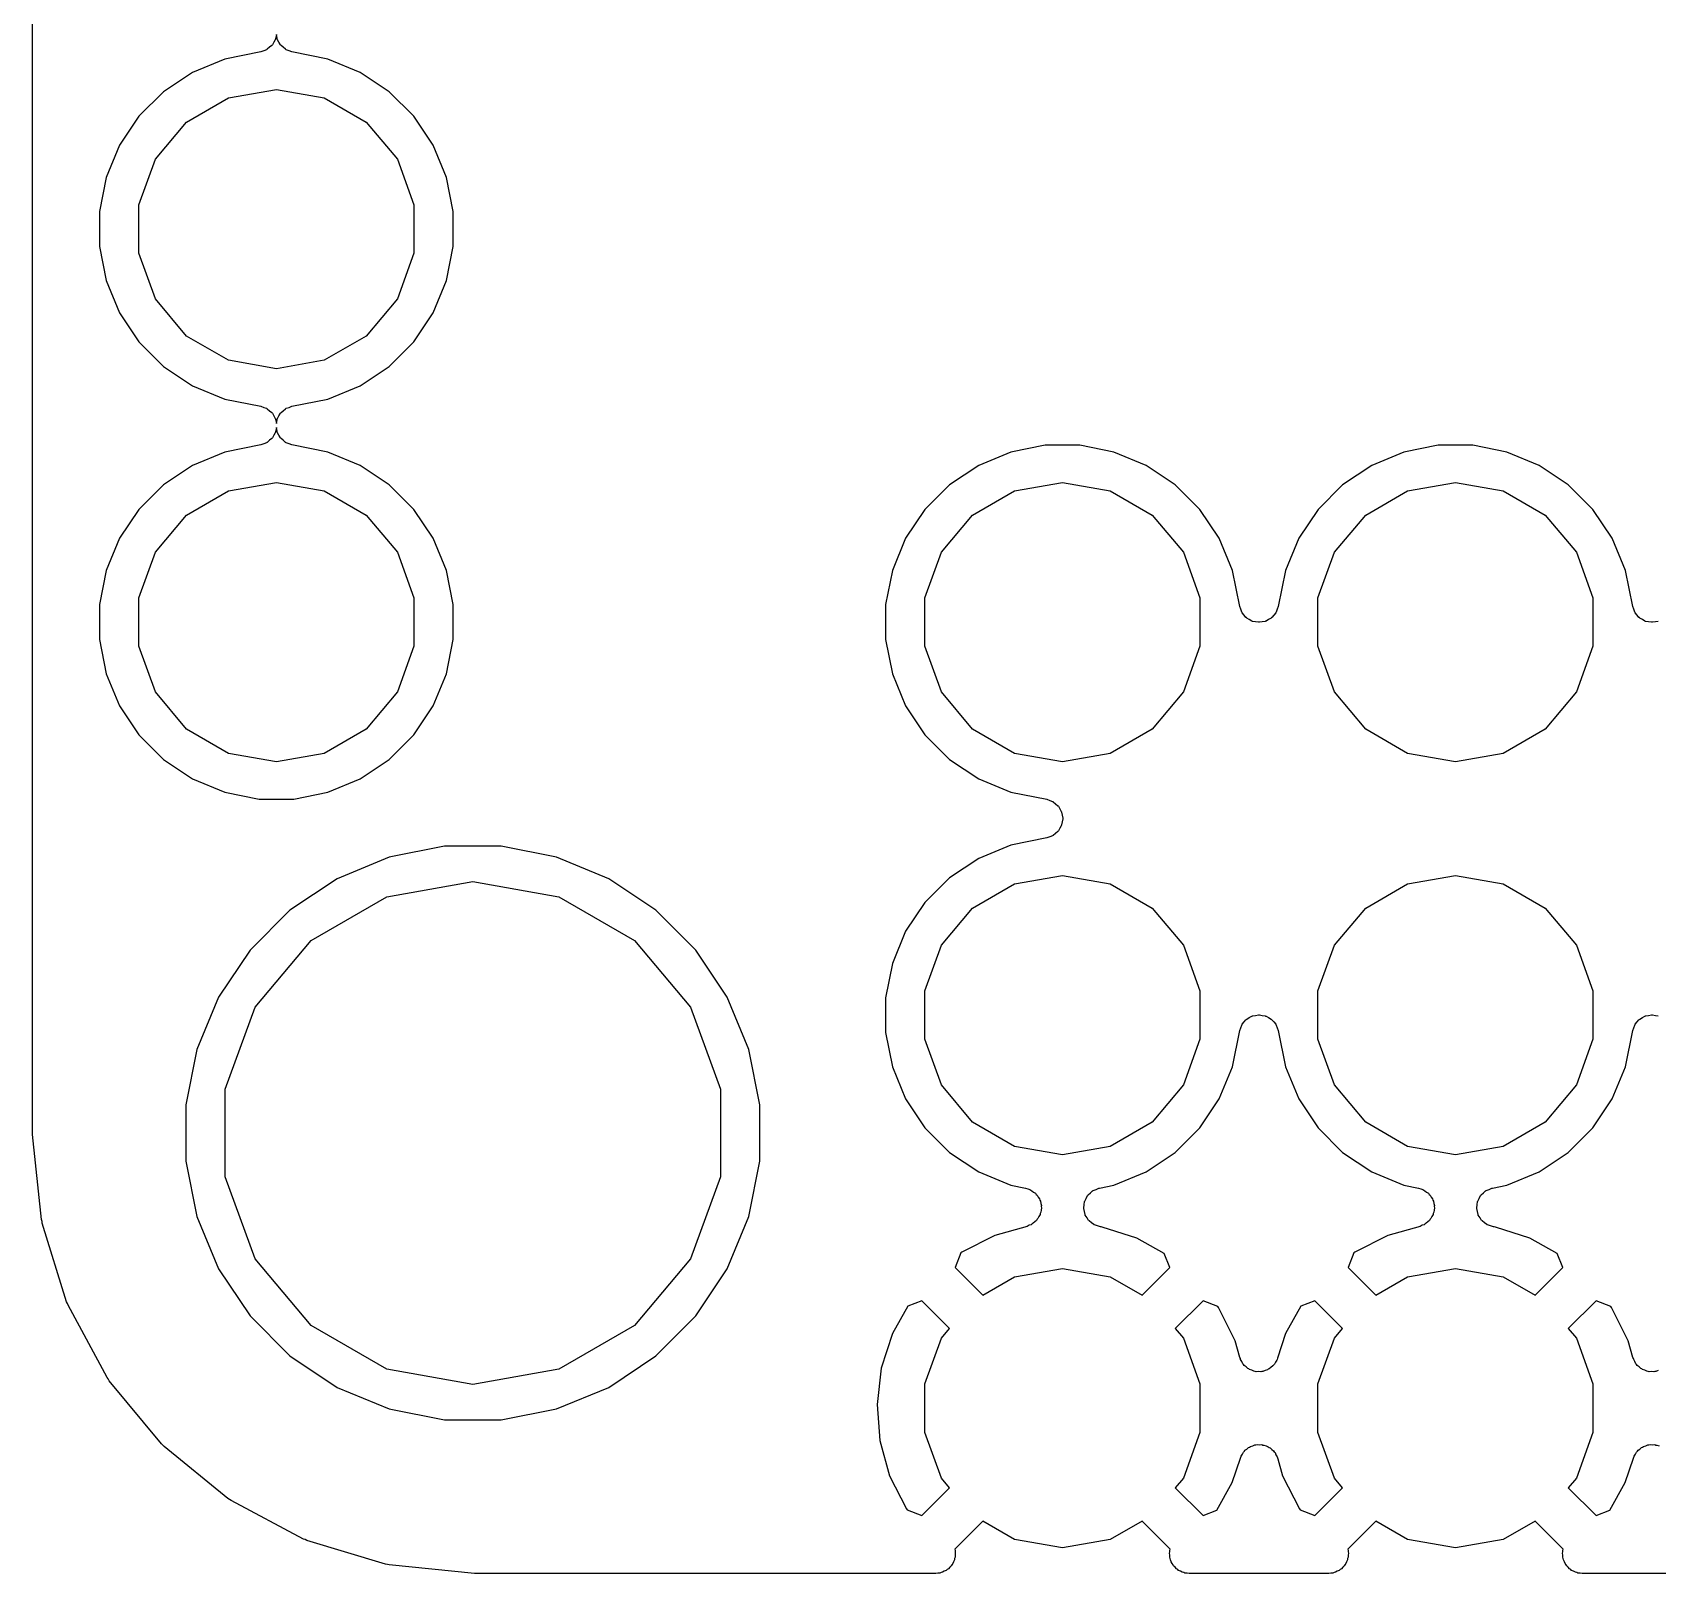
# Model space of a CAD drawing. Extents: x 117.7 to 179.3, y -117.4 to -92.6.
# Drawn here: x 117.72 to 128.22, y -117.38 to -107.42 of the extents above; entities that cross this region are included whole.
import ezdxf

# ---------------------------------------------------------------- set-up
doc = ezdxf.new("R2010")
doc.units = 0
doc.header["$MEASUREMENT"] = 0
doc.layers.add('BLACK', color=7, linetype='CONTINUOUS')

msp = doc.modelspace()

# ---------------------------------------------------------------- linework, layer by layer
at = {"layer": 'BLACK', "linetype": 'CONTINUOUS'}
for p, q in [((117.715, -114.526), (117.715, -95.5009)), ((119.291, -107.429), (119.289, -107.438)), ((119.293, -107.438), (119.291, -107.429)), ((119.209, -107.534), (119.191, -107.541)), ((119.227, -107.528), (119.209, -107.534)), ((119.229, -107.526), (119.227, -107.528)), ((119.232, -107.525), (119.229, -107.526)), ((119.246, -107.512), (119.232, -107.525)), ((119.261, -107.5), (119.246, -107.512)), ((119.263, -107.498), (119.261, -107.5)), ((119.265, -107.496), (119.263, -107.498)), ((119.274, -107.479), (119.265, -107.496)), ((119.284, -107.463), (119.274, -107.479)), ((119.285, -107.46), (119.284, -107.463)), ((119.286, -107.457), (119.285, -107.46)), ((119.289, -107.438), (119.286, -107.457)), ((119.296, -107.457), (119.293, -107.438)), ((119.297, -107.46), (119.296, -107.457)), ((119.298, -107.463), (119.297, -107.46)), ((119.308, -107.479), (119.298, -107.463)), ((119.317, -107.496), (119.308, -107.479)), ((119.319, -107.498), (119.317, -107.496)), ((119.321, -107.5), (119.319, -107.498)), ((119.336, -107.512), (119.321, -107.5)), ((119.35, -107.525), (119.336, -107.512)), ((119.353, -107.526), (119.35, -107.525)), ((119.355, -107.528), (119.353, -107.526)), ((119.373, -107.534), (119.355, -107.528)), ((119.391, -107.541), (119.373, -107.534)), ((118.958, -107.588), (118.75, -107.674)), ((119.191, -107.541), (118.958, -107.588)), ((119.624, -107.588), (119.391, -107.541)), ((119.833, -107.674), (119.624, -107.588)), ((118.75, -107.674), (118.562, -107.799)), ((120.02, -107.799), (119.833, -107.674)), ((118.562, -107.799), (118.403, -107.958)), ((118.711, -107.995), (118.982, -107.838)), ((118.982, -107.838), (119.291, -107.784)), ((119.291, -107.784), (119.6, -107.838)), ((119.6, -107.838), (119.871, -107.995)), ((120.179, -107.958), (120.02, -107.799)), ((118.403, -107.958), (118.278, -108.145)), ((120.304, -108.145), (120.179, -107.958)), ((118.509, -108.235), (118.711, -107.995)), ((119.871, -107.995), (120.073, -108.235)), ((118.278, -108.145), (118.192, -108.353)), ((120.39, -108.353), (120.304, -108.145)), ((118.402, -108.53), (118.509, -108.235)), ((120.073, -108.235), (120.18, -108.53)), ((118.192, -108.353), (118.148, -108.574)), ((120.434, -108.574), (120.39, -108.353)), ((118.148, -108.574), (118.148, -108.799)), ((118.402, -108.843), (118.402, -108.53)), ((120.18, -108.53), (120.18, -108.843)), ((120.434, -108.799), (120.434, -108.574)), ((118.148, -108.799), (118.192, -109.02)), ((120.39, -109.02), (120.434, -108.799)), ((118.509, -109.138), (118.402, -108.843)), ((120.18, -108.843), (120.073, -109.138)), ((118.192, -109.02), (118.278, -109.228)), ((120.304, -109.228), (120.39, -109.02)), ((118.711, -109.378), (118.509, -109.138)), ((120.073, -109.138), (119.871, -109.378)), ((118.278, -109.228), (118.403, -109.415)), ((120.179, -109.415), (120.304, -109.228)), ((118.403, -109.415), (118.562, -109.574)), ((118.982, -109.535), (118.711, -109.378)), ((119.871, -109.378), (119.6, -109.535)), ((120.02, -109.574), (120.179, -109.415)), ((119.291, -109.589), (118.982, -109.535)), ((119.6, -109.535), (119.291, -109.589)), ((118.562, -109.574), (118.75, -109.7)), ((119.833, -109.7), (120.02, -109.574)), ((118.75, -109.7), (118.958, -109.786)), ((119.624, -109.786), (119.833, -109.7)), ((118.958, -109.786), (119.191, -109.832)), ((119.191, -109.832), (119.209, -109.839)), ((119.209, -109.839), (119.227, -109.845)), ((119.227, -109.845), (119.229, -109.847)), ((119.229, -109.847), (119.232, -109.848)), ((119.232, -109.848), (119.246, -109.861)), ((119.336, -109.861), (119.35, -109.848)), ((119.35, -109.848), (119.353, -109.847)), ((119.353, -109.847), (119.355, -109.845)), ((119.355, -109.845), (119.373, -109.839)), ((119.373, -109.839), (119.391, -109.832)), ((119.391, -109.832), (119.624, -109.786)), ((119.246, -109.861), (119.261, -109.873)), ((119.261, -109.873), (119.263, -109.875)), ((119.263, -109.875), (119.265, -109.877)), ((119.265, -109.877), (119.274, -109.894)), ((119.274, -109.894), (119.284, -109.911)), ((119.284, -109.911), (119.285, -109.913)), ((119.285, -109.913), (119.286, -109.916)), ((119.286, -109.916), (119.289, -109.935)), ((119.289, -109.935), (119.291, -109.944)), ((119.291, -109.944), (119.293, -109.935)), ((119.293, -109.935), (119.296, -109.916)), ((119.296, -109.916), (119.297, -109.913)), ((119.297, -109.913), (119.298, -109.911)), ((119.298, -109.911), (119.308, -109.894)), ((119.308, -109.894), (119.317, -109.877)), ((119.317, -109.877), (119.319, -109.875)), ((119.319, -109.875), (119.321, -109.873)), ((119.321, -109.873), (119.336, -109.861)), ((119.246, -110.052), (119.232, -110.065)), ((119.261, -110.04), (119.246, -110.052)), ((119.263, -110.038), (119.261, -110.04)), ((119.265, -110.036), (119.263, -110.038)), ((119.274, -110.019), (119.265, -110.036)), ((119.284, -110.003), (119.274, -110.019)), ((119.285, -110), (119.284, -110.003)), ((119.286, -109.997), (119.285, -110)), ((119.289, -109.978), (119.286, -109.997)), ((119.291, -109.969), (119.289, -109.978)), ((119.293, -109.978), (119.291, -109.969)), ((119.296, -109.997), (119.293, -109.978)), ((119.297, -110), (119.296, -109.997)), ((119.298, -110.003), (119.297, -110)), ((119.308, -110.019), (119.298, -110.003)), ((119.317, -110.036), (119.308, -110.019)), ((119.319, -110.038), (119.317, -110.036)), ((119.321, -110.04), (119.319, -110.038)), ((119.336, -110.052), (119.321, -110.04)), ((119.35, -110.065), (119.336, -110.052)), ((118.958, -110.128), (118.75, -110.214)), ((119.191, -110.081), (118.958, -110.128)), ((119.209, -110.074), (119.191, -110.081)), ((119.227, -110.068), (119.209, -110.074)), ((119.229, -110.066), (119.227, -110.068)), ((119.232, -110.065), (119.229, -110.066)), ((119.353, -110.066), (119.35, -110.065)), ((119.355, -110.068), (119.353, -110.066)), ((119.373, -110.074), (119.355, -110.068)), ((119.391, -110.081), (119.373, -110.074)), ((119.624, -110.128), (119.391, -110.081)), ((119.833, -110.214), (119.624, -110.128)), ((124.038, -110.128), (123.83, -110.214)), ((124.259, -110.084), (124.038, -110.128)), ((124.484, -110.084), (124.259, -110.084)), ((124.704, -110.128), (124.484, -110.084)), ((124.913, -110.214), (124.704, -110.128)), ((126.578, -110.128), (126.37, -110.214)), ((126.799, -110.084), (126.578, -110.128)), ((127.024, -110.084), (126.799, -110.084)), ((127.244, -110.128), (127.024, -110.084)), ((127.453, -110.214), (127.244, -110.128)), ((118.75, -110.214), (118.562, -110.339)), ((120.02, -110.339), (119.833, -110.214)), ((123.83, -110.214), (123.642, -110.339)), ((125.1, -110.339), (124.913, -110.214)), ((126.37, -110.214), (126.182, -110.339)), ((127.64, -110.339), (127.453, -110.214)), ((118.562, -110.339), (118.403, -110.498)), ((118.982, -110.378), (119.291, -110.324)), ((119.291, -110.324), (119.6, -110.378)), ((120.179, -110.498), (120.02, -110.339)), ((123.642, -110.339), (123.483, -110.498)), ((124.062, -110.378), (124.371, -110.324)), ((124.371, -110.324), (124.68, -110.378)), ((125.259, -110.498), (125.1, -110.339)), ((126.182, -110.339), (126.023, -110.498)), ((126.602, -110.378), (126.911, -110.324)), ((126.911, -110.324), (127.22, -110.378)), ((127.799, -110.498), (127.64, -110.339)), ((118.711, -110.535), (118.982, -110.378)), ((119.6, -110.378), (119.871, -110.535)), ((123.791, -110.535), (124.062, -110.378)), ((124.68, -110.378), (124.951, -110.535)), ((126.331, -110.535), (126.602, -110.378)), ((127.22, -110.378), (127.491, -110.535)), ((118.403, -110.498), (118.278, -110.685)), ((118.509, -110.775), (118.711, -110.535)), ((119.871, -110.535), (120.073, -110.775)), ((120.304, -110.685), (120.179, -110.498)), ((123.483, -110.498), (123.358, -110.685)), ((123.589, -110.775), (123.791, -110.535)), ((124.951, -110.535), (125.153, -110.775)), ((125.384, -110.685), (125.259, -110.498)), ((126.023, -110.498), (125.898, -110.685)), ((126.129, -110.775), (126.331, -110.535)), ((127.491, -110.535), (127.693, -110.775)), ((127.924, -110.685), (127.799, -110.498)), ((118.278, -110.685), (118.192, -110.893)), ((120.39, -110.893), (120.304, -110.685)), ((123.358, -110.685), (123.272, -110.893)), ((125.47, -110.893), (125.384, -110.685)), ((125.898, -110.685), (125.812, -110.893)), ((128.01, -110.893), (127.924, -110.685)), ((118.402, -111.07), (118.509, -110.775)), ((120.073, -110.775), (120.18, -111.07)), ((123.482, -111.07), (123.589, -110.775)), ((125.153, -110.775), (125.26, -111.07)), ((126.022, -111.07), (126.129, -110.775)), ((127.693, -110.775), (127.8, -111.07)), ((118.192, -110.893), (118.148, -111.114)), ((120.434, -111.114), (120.39, -110.893)), ((123.272, -110.893), (123.228, -111.114)), ((125.517, -111.126), (125.47, -110.893)), ((125.812, -110.893), (125.766, -111.126)), ((128.057, -111.126), (128.01, -110.893)), ((118.402, -111.383), (118.402, -111.07)), ((120.18, -111.07), (120.18, -111.383)), ((123.482, -111.383), (123.482, -111.07)), ((125.26, -111.07), (125.26, -111.383)), ((126.022, -111.383), (126.022, -111.07)), ((127.8, -111.07), (127.8, -111.383)), ((118.148, -111.114), (118.148, -111.339)), ((120.434, -111.339), (120.434, -111.114)), ((123.228, -111.114), (123.228, -111.339)), ((125.524, -111.144), (125.517, -111.126)), ((125.53, -111.163), (125.524, -111.144)), ((125.532, -111.165), (125.53, -111.163)), ((125.533, -111.167), (125.532, -111.165)), ((125.545, -111.182), (125.533, -111.167)), ((125.557, -111.197), (125.545, -111.182)), ((125.56, -111.198), (125.557, -111.197)), ((125.562, -111.201), (125.56, -111.198)), ((125.579, -111.21), (125.562, -111.201)), ((125.595, -111.22), (125.579, -111.21)), ((125.704, -111.21), (125.687, -111.22)), ((125.721, -111.201), (125.704, -111.21)), ((125.722, -111.198), (125.721, -111.201)), ((125.725, -111.197), (125.722, -111.198)), ((125.737, -111.182), (125.725, -111.197)), ((125.75, -111.167), (125.737, -111.182)), ((125.751, -111.165), (125.75, -111.167)), ((125.752, -111.163), (125.751, -111.165)), ((125.759, -111.144), (125.752, -111.163)), ((125.766, -111.126), (125.759, -111.144)), ((128.064, -111.144), (128.057, -111.126)), ((128.07, -111.163), (128.064, -111.144)), ((128.072, -111.165), (128.07, -111.163)), ((128.073, -111.167), (128.072, -111.165)), ((128.085, -111.182), (128.073, -111.167)), ((128.097, -111.197), (128.085, -111.182)), ((128.1, -111.198), (128.097, -111.197)), ((128.102, -111.201), (128.1, -111.198)), ((128.119, -111.21), (128.102, -111.201)), ((128.135, -111.22), (128.119, -111.21)), ((125.598, -111.22), (125.595, -111.22)), ((125.6, -111.222), (125.598, -111.22)), ((125.619, -111.225), (125.6, -111.222)), ((125.638, -111.228), (125.619, -111.225)), ((125.641, -111.228), (125.638, -111.228)), ((125.644, -111.228), (125.641, -111.228)), ((125.663, -111.225), (125.644, -111.228)), ((125.682, -111.222), (125.663, -111.225)), ((125.684, -111.22), (125.682, -111.222)), ((125.687, -111.22), (125.684, -111.22)), ((128.138, -111.22), (128.135, -111.22)), ((128.14, -111.222), (128.138, -111.22)), ((128.159, -111.225), (128.14, -111.222)), ((128.178, -111.228), (128.159, -111.225)), ((128.181, -111.228), (128.178, -111.228)), ((128.184, -111.228), (128.181, -111.228)), ((128.203, -111.225), (128.184, -111.228)), ((128.222, -111.222), (128.203, -111.225)), ((118.148, -111.339), (118.192, -111.56)), ((118.509, -111.678), (118.402, -111.383)), ((120.18, -111.383), (120.073, -111.678)), ((120.39, -111.56), (120.434, -111.339)), ((123.228, -111.339), (123.272, -111.56)), ((123.589, -111.678), (123.482, -111.383)), ((125.26, -111.383), (125.153, -111.678)), ((126.129, -111.678), (126.022, -111.383)), ((127.8, -111.383), (127.693, -111.678)), ((118.192, -111.56), (118.278, -111.768)), ((120.304, -111.768), (120.39, -111.56)), ((123.272, -111.56), (123.358, -111.768)), ((118.711, -111.918), (118.509, -111.678)), ((120.073, -111.678), (119.871, -111.918)), ((123.791, -111.918), (123.589, -111.678)), ((125.153, -111.678), (124.951, -111.918)), ((126.331, -111.918), (126.129, -111.678)), ((127.693, -111.678), (127.491, -111.918)), ((118.278, -111.768), (118.403, -111.955)), ((120.179, -111.955), (120.304, -111.768)), ((123.358, -111.768), (123.483, -111.955)), ((118.982, -112.075), (118.711, -111.918)), ((119.871, -111.918), (119.6, -112.075)), ((124.062, -112.075), (123.791, -111.918)), ((124.951, -111.918), (124.68, -112.075)), ((126.602, -112.075), (126.331, -111.918)), ((127.491, -111.918), (127.22, -112.075)), ((118.403, -111.955), (118.562, -112.114)), ((120.02, -112.114), (120.179, -111.955)), ((123.483, -111.955), (123.642, -112.114)), ((118.562, -112.114), (118.75, -112.24)), ((119.291, -112.129), (118.982, -112.075)), ((119.6, -112.075), (119.291, -112.129)), ((119.833, -112.24), (120.02, -112.114)), ((123.642, -112.114), (123.83, -112.24)), ((124.371, -112.129), (124.062, -112.075)), ((124.68, -112.075), (124.371, -112.129)), ((126.911, -112.129), (126.602, -112.075)), ((127.22, -112.075), (126.911, -112.129)), ((118.75, -112.24), (118.958, -112.326)), ((119.624, -112.326), (119.833, -112.24)), ((123.83, -112.24), (124.038, -112.326)), ((118.958, -112.326), (119.179, -112.37)), ((119.179, -112.37), (119.404, -112.37)), ((119.404, -112.37), (119.624, -112.326)), ((124.038, -112.326), (124.271, -112.372)), ((124.271, -112.372), (124.289, -112.379)), ((124.289, -112.379), (124.307, -112.385)), ((124.307, -112.385), (124.309, -112.387)), ((124.309, -112.387), (124.312, -112.388)), ((124.312, -112.388), (124.326, -112.401)), ((124.326, -112.401), (124.341, -112.413)), ((124.341, -112.413), (124.343, -112.415)), ((124.343, -112.415), (124.345, -112.417)), ((124.345, -112.417), (124.354, -112.434)), ((124.354, -112.434), (124.364, -112.451)), ((124.364, -112.451), (124.365, -112.453)), ((124.365, -112.453), (124.366, -112.456)), ((124.366, -112.456), (124.369, -112.475)), ((124.369, -112.475), (124.373, -112.494)), ((124.341, -112.58), (124.326, -112.592)), ((124.343, -112.578), (124.341, -112.58)), ((124.345, -112.576), (124.343, -112.578)), ((124.354, -112.559), (124.345, -112.576)), ((124.364, -112.543), (124.354, -112.559)), ((124.365, -112.54), (124.364, -112.543)), ((124.366, -112.537), (124.365, -112.54)), ((124.369, -112.518), (124.366, -112.537)), ((124.373, -112.499), (124.369, -112.518)), ((124.373, -112.494), (124.373, -112.497)), ((124.373, -112.497), (124.373, -112.499)), ((120.378, -112.675), (120.02, -112.746)), ((120.744, -112.675), (120.378, -112.675)), ((121.102, -112.746), (120.744, -112.675)), ((124.038, -112.668), (123.83, -112.754)), ((124.271, -112.621), (124.038, -112.668)), ((124.289, -112.614), (124.271, -112.621)), ((124.307, -112.608), (124.289, -112.614)), ((124.309, -112.606), (124.307, -112.608)), ((124.312, -112.605), (124.309, -112.606)), ((124.326, -112.592), (124.312, -112.605)), ((120.02, -112.746), (119.683, -112.886)), ((121.439, -112.886), (121.102, -112.746)), ((123.83, -112.754), (123.642, -112.879)), ((119.683, -112.886), (119.379, -113.089)), ((121.743, -113.089), (121.439, -112.886)), ((123.642, -112.879), (123.483, -113.038)), ((124.062, -112.918), (124.371, -112.864)), ((124.371, -112.864), (124.68, -112.918)), ((126.602, -112.918), (126.911, -112.864)), ((126.911, -112.864), (127.22, -112.918)), ((120.005, -113.002), (120.561, -112.904)), ((120.561, -112.904), (121.117, -113.002)), ((123.791, -113.075), (124.062, -112.918)), ((124.68, -112.918), (124.951, -113.075)), ((126.331, -113.075), (126.602, -112.918)), ((127.22, -112.918), (127.491, -113.075)), ((119.379, -113.089), (119.121, -113.347)), ((119.517, -113.284), (120.005, -113.002)), ((121.117, -113.002), (121.605, -113.284)), ((122.001, -113.347), (121.743, -113.089)), ((123.483, -113.038), (123.358, -113.225)), ((123.589, -113.315), (123.791, -113.075)), ((124.951, -113.075), (125.153, -113.315)), ((126.129, -113.315), (126.331, -113.075)), ((127.491, -113.075), (127.693, -113.315)), ((119.154, -113.716), (119.517, -113.284)), ((121.605, -113.284), (121.968, -113.716)), ((123.358, -113.225), (123.272, -113.433)), ((123.482, -113.61), (123.589, -113.315)), ((125.153, -113.315), (125.26, -113.61)), ((126.022, -113.61), (126.129, -113.315)), ((127.693, -113.315), (127.8, -113.61)), ((119.121, -113.347), (118.918, -113.65)), ((122.204, -113.65), (122.001, -113.347)), ((123.272, -113.433), (123.228, -113.654)), ((123.482, -113.923), (123.482, -113.61)), ((125.26, -113.61), (125.26, -113.923)), ((126.022, -113.923), (126.022, -113.61)), ((127.8, -113.61), (127.8, -113.923)), ((118.918, -113.65), (118.778, -113.988)), ((118.961, -114.246), (119.154, -113.716)), ((121.968, -113.716), (122.161, -114.246)), ((122.344, -113.988), (122.204, -113.65)), ((123.228, -113.654), (123.228, -113.879)), ((125.524, -113.849), (125.53, -113.831)), ((125.53, -113.831), (125.532, -113.828)), ((125.532, -113.828), (125.533, -113.826)), ((125.533, -113.826), (125.545, -113.811)), ((125.545, -113.811), (125.557, -113.796)), ((125.557, -113.796), (125.56, -113.795)), ((125.56, -113.795), (125.562, -113.793)), ((125.562, -113.793), (125.579, -113.783)), ((125.579, -113.783), (125.595, -113.773)), ((125.595, -113.773), (125.598, -113.773)), ((125.598, -113.773), (125.6, -113.771)), ((125.6, -113.771), (125.619, -113.768)), ((125.619, -113.768), (125.638, -113.765)), ((125.638, -113.765), (125.641, -113.765)), ((125.641, -113.765), (125.644, -113.765)), ((125.644, -113.765), (125.663, -113.768)), ((125.663, -113.768), (125.682, -113.771)), ((125.682, -113.771), (125.684, -113.773)), ((125.684, -113.773), (125.687, -113.773)), ((125.687, -113.773), (125.704, -113.783)), ((125.704, -113.783), (125.721, -113.793)), ((125.721, -113.793), (125.722, -113.795)), ((125.722, -113.795), (125.725, -113.796)), ((125.725, -113.796), (125.737, -113.811)), ((125.737, -113.811), (125.75, -113.826)), ((125.75, -113.826), (125.751, -113.828)), ((125.751, -113.828), (125.752, -113.831)), ((125.752, -113.831), (125.759, -113.849)), ((128.064, -113.849), (128.07, -113.831)), ((128.07, -113.831), (128.072, -113.828)), ((128.072, -113.828), (128.073, -113.826)), ((128.073, -113.826), (128.085, -113.811)), ((128.085, -113.811), (128.097, -113.796)), ((128.097, -113.796), (128.1, -113.795)), ((128.1, -113.795), (128.102, -113.793)), ((128.102, -113.793), (128.119, -113.783)), ((128.119, -113.783), (128.135, -113.773)), ((128.135, -113.773), (128.138, -113.773)), ((128.138, -113.773), (128.14, -113.771)), ((128.14, -113.771), (128.159, -113.768)), ((128.159, -113.768), (128.178, -113.765)), ((128.178, -113.765), (128.181, -113.765)), ((128.181, -113.765), (128.184, -113.765)), ((128.184, -113.765), (128.203, -113.768)), ((128.203, -113.768), (128.222, -113.771)), ((123.228, -113.879), (123.272, -114.1)), ((123.589, -114.218), (123.482, -113.923)), ((125.26, -113.923), (125.153, -114.218)), ((125.47, -114.1), (125.517, -113.867)), ((125.517, -113.867), (125.524, -113.849)), ((125.759, -113.849), (125.766, -113.867)), ((125.766, -113.867), (125.812, -114.1)), ((126.129, -114.218), (126.022, -113.923)), ((127.8, -113.923), (127.693, -114.218)), ((128.01, -114.1), (128.057, -113.867)), ((128.057, -113.867), (128.064, -113.849)), ((118.778, -113.988), (118.707, -114.346)), ((122.415, -114.346), (122.344, -113.988)), ((123.272, -114.1), (123.358, -114.308)), ((125.384, -114.308), (125.47, -114.1)), ((125.812, -114.1), (125.898, -114.308)), ((127.924, -114.308), (128.01, -114.1)), ((118.961, -114.811), (118.961, -114.246)), ((122.161, -114.246), (122.161, -114.811)), ((123.791, -114.458), (123.589, -114.218)), ((125.153, -114.218), (124.951, -114.458)), ((126.331, -114.458), (126.129, -114.218)), ((127.693, -114.218), (127.491, -114.458)), ((118.707, -114.346), (118.707, -114.711)), ((122.415, -114.711), (122.415, -114.346)), ((123.358, -114.308), (123.483, -114.495)), ((125.259, -114.495), (125.384, -114.308)), ((125.898, -114.308), (126.023, -114.495)), ((127.799, -114.495), (127.924, -114.308)), ((124.062, -114.615), (123.791, -114.458)), ((124.951, -114.458), (124.68, -114.615)), ((126.602, -114.615), (126.331, -114.458)), ((127.491, -114.458), (127.22, -114.615)), ((117.716, -114.533), (117.715, -114.526)), ((117.716, -114.539), (117.716, -114.533)), ((117.773, -115.088), (117.716, -114.539)), ((123.483, -114.495), (123.642, -114.654)), ((125.1, -114.654), (125.259, -114.495)), ((126.023, -114.495), (126.182, -114.654)), ((127.64, -114.654), (127.799, -114.495)), ((123.642, -114.654), (123.83, -114.78)), ((124.371, -114.669), (124.062, -114.615)), ((124.68, -114.615), (124.371, -114.669)), ((124.913, -114.78), (125.1, -114.654)), ((126.182, -114.654), (126.37, -114.78)), ((126.911, -114.669), (126.602, -114.615)), ((127.22, -114.615), (126.911, -114.669)), ((127.453, -114.78), (127.64, -114.654)), ((118.707, -114.711), (118.778, -115.069)), ((122.344, -115.069), (122.415, -114.711)), ((123.83, -114.78), (124.038, -114.866)), ((124.704, -114.866), (124.913, -114.78)), ((126.37, -114.78), (126.578, -114.866)), ((127.244, -114.866), (127.453, -114.78)), ((119.154, -115.341), (118.961, -114.811)), ((122.161, -114.811), (121.968, -115.341)), ((124.038, -114.866), (124.133, -114.885)), ((124.133, -114.885), (124.147, -114.89)), ((124.147, -114.89), (124.161, -114.893)), ((124.589, -114.893), (124.607, -114.885)), ((124.607, -114.885), (124.609, -114.885)), ((124.609, -114.885), (124.611, -114.884)), ((124.611, -114.884), (124.704, -114.866)), ((126.578, -114.866), (126.673, -114.885)), ((126.673, -114.885), (126.687, -114.89)), ((126.687, -114.89), (126.701, -114.893)), ((127.129, -114.893), (127.147, -114.885)), ((127.147, -114.885), (127.149, -114.885)), ((127.149, -114.885), (127.151, -114.884)), ((127.151, -114.884), (127.244, -114.866)), ((124.161, -114.893), (124.167, -114.898)), ((124.167, -114.898), (124.174, -114.901)), ((124.174, -114.901), (124.185, -114.91)), ((124.185, -114.91), (124.197, -114.918)), ((124.197, -114.918), (124.202, -114.925)), ((124.202, -114.925), (124.208, -114.93)), ((124.208, -114.93), (124.215, -114.942)), ((124.215, -114.942), (124.223, -114.954)), ((124.223, -114.954), (124.225, -114.962)), ((124.225, -114.962), (124.229, -114.968)), ((124.229, -114.968), (124.231, -114.983)), ((124.231, -114.983), (124.235, -114.997)), ((124.509, -115.012), (124.512, -114.992)), ((124.512, -114.992), (124.514, -114.972)), ((124.514, -114.972), (124.515, -114.97)), ((124.515, -114.97), (124.516, -114.968)), ((124.516, -114.968), (124.525, -114.951)), ((124.525, -114.951), (124.534, -114.933)), ((124.534, -114.933), (124.536, -114.931)), ((124.536, -114.931), (124.537, -114.929)), ((124.537, -114.929), (124.552, -114.916)), ((124.552, -114.916), (124.566, -114.903)), ((124.566, -114.903), (124.568, -114.902)), ((124.568, -114.902), (124.57, -114.9)), ((124.57, -114.9), (124.589, -114.893)), ((126.701, -114.893), (126.707, -114.898)), ((126.707, -114.898), (126.714, -114.901)), ((126.714, -114.901), (126.725, -114.91)), ((126.725, -114.91), (126.737, -114.918)), ((126.737, -114.918), (126.742, -114.925)), ((126.742, -114.925), (126.748, -114.93)), ((126.748, -114.93), (126.755, -114.942)), ((126.755, -114.942), (126.763, -114.954)), ((126.763, -114.954), (126.765, -114.962)), ((126.765, -114.962), (126.769, -114.968)), ((126.769, -114.968), (126.771, -114.983)), ((126.771, -114.983), (126.775, -114.997)), ((127.049, -115.012), (127.052, -114.992)), ((127.052, -114.992), (127.054, -114.972)), ((127.054, -114.972), (127.055, -114.97)), ((127.055, -114.97), (127.056, -114.968)), ((127.056, -114.968), (127.065, -114.951)), ((127.065, -114.951), (127.074, -114.933)), ((127.074, -114.933), (127.076, -114.931)), ((127.076, -114.931), (127.077, -114.929)), ((127.077, -114.929), (127.092, -114.916)), ((127.092, -114.916), (127.106, -114.903)), ((127.106, -114.903), (127.108, -114.902)), ((127.108, -114.902), (127.11, -114.9)), ((127.11, -114.9), (127.129, -114.893)), ((117.777, -115.1), (117.773, -115.088)), ((117.778, -115.112), (117.777, -115.1)), ((118.778, -115.069), (118.918, -115.407)), ((122.204, -115.407), (122.344, -115.069)), ((124.204, -115.093), (124.193, -115.102)), ((124.208, -115.086), (124.204, -115.093)), ((124.213, -115.081), (124.208, -115.086)), ((124.219, -115.068), (124.213, -115.081)), ((124.227, -115.055), (124.219, -115.068)), ((124.228, -115.048), (124.227, -115.055)), ((124.232, -115.041), (124.228, -115.048)), ((124.233, -115.026), (124.232, -115.041)), ((124.235, -115.012), (124.233, -115.026)), ((124.235, -114.997), (124.234, -115.004)), ((124.234, -115.004), (124.235, -115.012)), ((124.509, -115.014), (124.509, -115.012)), ((124.509, -115.016), (124.509, -115.014)), ((124.514, -115.035), (124.509, -115.016)), ((124.518, -115.055), (124.514, -115.035)), ((124.519, -115.057), (124.518, -115.055)), ((124.519, -115.059), (124.519, -115.057)), ((124.53, -115.076), (124.519, -115.059)), ((124.54, -115.093), (124.53, -115.076)), ((124.542, -115.094), (124.54, -115.093)), ((124.543, -115.096), (124.542, -115.094)), ((124.559, -115.108), (124.543, -115.096)), ((126.744, -115.093), (126.733, -115.102)), ((126.748, -115.086), (126.744, -115.093)), ((126.753, -115.081), (126.748, -115.086)), ((126.759, -115.068), (126.753, -115.081)), ((126.767, -115.055), (126.759, -115.068)), ((126.768, -115.048), (126.767, -115.055)), ((126.772, -115.041), (126.768, -115.048)), ((126.773, -115.026), (126.772, -115.041)), ((126.775, -115.012), (126.773, -115.026)), ((126.775, -114.997), (126.774, -115.004)), ((126.774, -115.004), (126.775, -115.012)), ((127.049, -115.014), (127.049, -115.012)), ((127.049, -115.016), (127.049, -115.014)), ((127.054, -115.035), (127.049, -115.016)), ((127.058, -115.055), (127.054, -115.035)), ((127.059, -115.057), (127.058, -115.055)), ((127.059, -115.059), (127.059, -115.057)), ((127.07, -115.076), (127.059, -115.059)), ((127.08, -115.093), (127.07, -115.076)), ((127.082, -115.094), (127.08, -115.093)), ((127.083, -115.096), (127.082, -115.094)), ((127.099, -115.108), (127.083, -115.096)), ((117.935, -115.619), (117.778, -115.112)), ((123.935, -115.19), (123.721, -115.299)), ((124.143, -115.132), (123.935, -115.19)), ((124.156, -115.125), (124.143, -115.132)), ((124.17, -115.121), (124.156, -115.125)), ((124.176, -115.116), (124.17, -115.121)), ((124.183, -115.112), (124.176, -115.116)), ((124.193, -115.102), (124.183, -115.112)), ((124.575, -115.12), (124.559, -115.108)), ((124.577, -115.121), (124.575, -115.12)), ((124.579, -115.122), (124.577, -115.121)), ((124.598, -115.128), (124.579, -115.122)), ((124.617, -115.134), (124.598, -115.128)), ((124.619, -115.134), (124.617, -115.134)), ((124.621, -115.135), (124.619, -115.134)), ((124.629, -115.136), (124.621, -115.135)), ((124.852, -115.209), (124.629, -115.136)), ((126.475, -115.19), (126.261, -115.299)), ((126.683, -115.132), (126.475, -115.19)), ((126.696, -115.125), (126.683, -115.132)), ((126.71, -115.121), (126.696, -115.125)), ((126.716, -115.116), (126.71, -115.121)), ((126.723, -115.112), (126.716, -115.116)), ((126.733, -115.102), (126.723, -115.112)), ((127.115, -115.12), (127.099, -115.108)), ((127.117, -115.121), (127.115, -115.12)), ((127.119, -115.122), (127.117, -115.121)), ((127.138, -115.128), (127.119, -115.122)), ((127.157, -115.134), (127.138, -115.128)), ((127.159, -115.134), (127.157, -115.134)), ((127.161, -115.135), (127.159, -115.134)), ((127.169, -115.136), (127.161, -115.135)), ((127.392, -115.209), (127.169, -115.136)), ((123.715, -115.303), (123.677, -115.397)), ((123.721, -115.299), (123.715, -115.303)), ((125.029, -115.308), (124.852, -115.209)), ((125.066, -115.397), (125.029, -115.308)), ((126.255, -115.303), (126.217, -115.397)), ((126.261, -115.299), (126.255, -115.303)), ((127.569, -115.308), (127.392, -115.209)), ((127.606, -115.397), (127.569, -115.308)), ((118.918, -115.407), (119.121, -115.71)), ((119.517, -115.773), (119.154, -115.341)), ((121.968, -115.341), (121.605, -115.773)), ((122.001, -115.71), (122.204, -115.407)), ((123.677, -115.397), (123.857, -115.577)), ((124.062, -115.458), (124.371, -115.404)), ((124.371, -115.404), (124.68, -115.458)), ((124.886, -115.577), (125.066, -115.397)), ((126.217, -115.397), (126.397, -115.577)), ((126.602, -115.458), (126.911, -115.404)), ((126.911, -115.404), (127.22, -115.458)), ((127.426, -115.577), (127.606, -115.397)), ((123.857, -115.577), (124.062, -115.458)), ((124.68, -115.458), (124.886, -115.577)), ((126.397, -115.577), (126.602, -115.458)), ((127.22, -115.458), (127.426, -115.577)), ((117.941, -115.63), (117.935, -115.619)), ((123.462, -115.612), (123.373, -115.648)), ((123.642, -115.792), (123.462, -115.612)), ((125.281, -115.612), (125.1, -115.792)), ((125.375, -115.65), (125.281, -115.612)), ((126.002, -115.612), (125.913, -115.648)), ((126.182, -115.792), (126.002, -115.612)), ((127.821, -115.612), (127.64, -115.792)), ((127.915, -115.65), (127.821, -115.612)), ((117.945, -115.642), (117.941, -115.63)), ((118.197, -116.108), (117.945, -115.642)), ((119.121, -115.71), (119.379, -115.969)), ((121.743, -115.969), (122.001, -115.71)), ((123.373, -115.648), (123.273, -115.825)), ((125.379, -115.657), (125.375, -115.65)), ((125.488, -115.871), (125.379, -115.657)), ((125.913, -115.648), (125.813, -115.825)), ((127.919, -115.657), (127.915, -115.65)), ((128.028, -115.871), (127.919, -115.657)), ((120.005, -116.055), (119.517, -115.773)), ((121.605, -115.773), (121.117, -116.055)), ((123.273, -115.825), (123.2, -116.049)), ((123.589, -115.855), (123.642, -115.792)), ((125.1, -115.792), (125.153, -115.855)), ((125.813, -115.825), (125.761, -115.984)), ((126.129, -115.855), (126.182, -115.792)), ((127.64, -115.792), (127.693, -115.855)), ((123.482, -116.15), (123.589, -115.855)), ((125.153, -115.855), (125.26, -116.15)), ((125.518, -115.979), (125.488, -115.871)), ((126.022, -116.15), (126.129, -115.855)), ((127.693, -115.855), (127.8, -116.15)), ((128.058, -115.979), (128.028, -115.871)), ((119.379, -115.969), (119.683, -116.172)), ((121.439, -116.172), (121.743, -115.969)), ((125.521, -115.986), (125.518, -115.979)), ((125.523, -115.992), (125.521, -115.986)), ((125.531, -116.005), (125.523, -115.992)), ((125.537, -116.019), (125.531, -116.005)), ((125.542, -116.024), (125.537, -116.019)), ((125.546, -116.03), (125.542, -116.024)), ((125.558, -116.039), (125.546, -116.03)), ((125.569, -116.05), (125.558, -116.039)), ((125.719, -116.043), (125.708, -116.053)), ((125.732, -116.034), (125.719, -116.043)), ((125.735, -116.028), (125.732, -116.034)), ((125.741, -116.023), (125.735, -116.028)), ((125.748, -116.01), (125.741, -116.023)), ((125.756, -115.997), (125.748, -116.01)), ((125.758, -115.991), (125.756, -115.997)), ((125.761, -115.984), (125.758, -115.991)), ((128.061, -115.986), (128.058, -115.979)), ((128.063, -115.992), (128.061, -115.986)), ((128.071, -116.005), (128.063, -115.992)), ((128.077, -116.019), (128.071, -116.005)), ((128.082, -116.024), (128.077, -116.019)), ((128.086, -116.03), (128.082, -116.024)), ((128.098, -116.039), (128.086, -116.03)), ((128.109, -116.05), (128.098, -116.039)), ((118.205, -116.118), (118.197, -116.108)), ((118.211, -116.129), (118.205, -116.118)), ((118.549, -116.537), (118.211, -116.129)), ((120.561, -116.153), (120.005, -116.055)), ((121.117, -116.055), (120.561, -116.153)), ((123.2, -116.049), (123.173, -116.282)), ((123.482, -116.463), (123.482, -116.15)), ((125.26, -116.15), (125.26, -116.463)), ((125.575, -116.053), (125.569, -116.05)), ((125.581, -116.057), (125.575, -116.053)), ((125.595, -116.062), (125.581, -116.057)), ((125.609, -116.068), (125.595, -116.062)), ((125.616, -116.069), (125.609, -116.068)), ((125.623, -116.071), (125.616, -116.069)), ((125.638, -116.07), (125.623, -116.071)), ((125.653, -116.071), (125.638, -116.07)), ((125.66, -116.069), (125.653, -116.071)), ((125.667, -116.069), (125.66, -116.069)), ((125.681, -116.064), (125.667, -116.069)), ((125.696, -116.059), (125.681, -116.064)), ((125.701, -116.055), (125.696, -116.059)), ((125.708, -116.053), (125.701, -116.055)), ((126.022, -116.463), (126.022, -116.15)), ((127.8, -116.15), (127.8, -116.463)), ((128.115, -116.053), (128.109, -116.05)), ((128.121, -116.057), (128.115, -116.053)), ((128.135, -116.062), (128.121, -116.057)), ((128.149, -116.068), (128.135, -116.062)), ((128.156, -116.069), (128.149, -116.068)), ((128.163, -116.071), (128.156, -116.069)), ((128.178, -116.07), (128.163, -116.071)), ((128.193, -116.071), (128.178, -116.07)), ((128.2, -116.069), (128.193, -116.071)), ((128.207, -116.069), (128.2, -116.069)), ((128.221, -116.064), (128.207, -116.069)), ((119.683, -116.172), (120.02, -116.311)), ((121.102, -116.311), (121.439, -116.172)), ((120.02, -116.311), (120.378, -116.383)), ((120.744, -116.383), (121.102, -116.311)), ((123.173, -116.282), (123.191, -116.516)), ((120.378, -116.383), (120.744, -116.383)), ((123.589, -116.758), (123.482, -116.463)), ((125.26, -116.463), (125.153, -116.758)), ((126.129, -116.758), (126.022, -116.463)), ((127.8, -116.463), (127.693, -116.758)), ((118.558, -116.545), (118.549, -116.537)), ((118.566, -116.555), (118.558, -116.545)), ((118.977, -116.89), (118.566, -116.555)), ((123.191, -116.516), (123.254, -116.743)), ((125.551, -116.579), (125.563, -116.571)), ((125.563, -116.571), (125.574, -116.56)), ((125.574, -116.56), (125.581, -116.558)), ((125.581, -116.558), (125.586, -116.554)), ((125.586, -116.554), (125.601, -116.55)), ((125.601, -116.55), (125.615, -116.544)), ((125.615, -116.544), (125.622, -116.544)), ((125.622, -116.544), (125.629, -116.542)), ((125.629, -116.542), (125.644, -116.543)), ((125.644, -116.543), (125.659, -116.542)), ((125.659, -116.542), (125.666, -116.545)), ((125.666, -116.545), (125.673, -116.545)), ((125.673, -116.545), (125.687, -116.551)), ((125.687, -116.551), (125.701, -116.556)), ((125.701, -116.556), (125.707, -116.56)), ((125.707, -116.56), (125.713, -116.563)), ((125.713, -116.563), (125.724, -116.574)), ((128.091, -116.579), (128.103, -116.571)), ((128.103, -116.571), (128.114, -116.56)), ((128.114, -116.56), (128.121, -116.558)), ((128.121, -116.558), (128.126, -116.554)), ((128.126, -116.554), (128.141, -116.55)), ((128.141, -116.55), (128.155, -116.544)), ((128.155, -116.544), (128.162, -116.544)), ((128.162, -116.544), (128.169, -116.542)), ((128.169, -116.542), (128.184, -116.543)), ((128.184, -116.543), (128.199, -116.542)), ((128.199, -116.542), (128.206, -116.545)), ((128.206, -116.545), (128.213, -116.545)), ((128.213, -116.545), (128.227, -116.551)), ((125.469, -116.788), (125.521, -116.629)), ((125.521, -116.629), (125.524, -116.623)), ((125.524, -116.623), (125.526, -116.616)), ((125.526, -116.616), (125.534, -116.603)), ((125.534, -116.603), (125.542, -116.59)), ((125.542, -116.59), (125.547, -116.585)), ((125.547, -116.585), (125.551, -116.579)), ((125.724, -116.574), (125.736, -116.583)), ((125.736, -116.583), (125.74, -116.589)), ((125.74, -116.589), (125.745, -116.594)), ((125.745, -116.594), (125.751, -116.608)), ((125.751, -116.608), (125.759, -116.621)), ((125.759, -116.621), (125.761, -116.628)), ((125.761, -116.628), (125.764, -116.634)), ((125.764, -116.634), (125.794, -116.743)), ((128.009, -116.788), (128.061, -116.629)), ((128.061, -116.629), (128.064, -116.623)), ((128.064, -116.623), (128.066, -116.616)), ((128.066, -116.616), (128.074, -116.603)), ((128.074, -116.603), (128.082, -116.59)), ((128.082, -116.59), (128.087, -116.585)), ((128.087, -116.585), (128.091, -116.579)), ((123.254, -116.743), (123.363, -116.957)), ((123.642, -116.821), (123.589, -116.758)), ((125.153, -116.758), (125.1, -116.821)), ((125.794, -116.743), (125.903, -116.957)), ((126.182, -116.821), (126.129, -116.758)), ((127.693, -116.758), (127.64, -116.821)), ((123.462, -117.001), (123.642, -116.821)), ((125.1, -116.821), (125.281, -117.001)), ((125.37, -116.965), (125.469, -116.788)), ((126.002, -117.001), (126.182, -116.821)), ((127.64, -116.821), (127.821, -117.001)), ((127.91, -116.965), (128.009, -116.788)), ((118.988, -116.896), (118.977, -116.89)), ((118.998, -116.904), (118.988, -116.896)), ((119.466, -117.153), (118.998, -116.904)), ((123.363, -116.957), (123.367, -116.963)), ((123.367, -116.963), (123.462, -117.001)), ((125.281, -117.001), (125.37, -116.965)), ((125.903, -116.957), (125.907, -116.963)), ((125.907, -116.963), (126.002, -117.001)), ((127.821, -117.001), (127.91, -116.965)), ((123.857, -117.036), (123.675, -117.218)), ((124.062, -117.155), (123.857, -117.036)), ((124.886, -117.036), (124.68, -117.155)), ((125.068, -117.218), (124.886, -117.036)), ((126.397, -117.036), (126.215, -117.218)), ((126.602, -117.155), (126.397, -117.036)), ((127.426, -117.036), (127.22, -117.155)), ((127.608, -117.218), (127.426, -117.036)), ((119.478, -117.156), (119.466, -117.153)), ((119.489, -117.162), (119.478, -117.156)), ((119.997, -117.315), (119.489, -117.162)), ((124.371, -117.209), (124.062, -117.155)), ((124.68, -117.155), (124.371, -117.209)), ((126.911, -117.209), (126.602, -117.155)), ((127.22, -117.155), (126.911, -117.209)), ((123.667, -117.299), (123.662, -117.311)), ((123.673, -117.287), (123.667, -117.299)), ((123.674, -117.278), (123.673, -117.287)), ((123.677, -117.27), (123.674, -117.278)), ((123.675, -117.218), (123.677, -117.226)), ((123.677, -117.226), (123.677, -117.234)), ((123.677, -117.234), (123.679, -117.243)), ((123.679, -117.243), (123.677, -117.256)), ((123.677, -117.256), (123.677, -117.27)), ((125.063, -117.243), (125.065, -117.234)), ((125.065, -117.256), (125.063, -117.243)), ((125.065, -117.226), (125.068, -117.218)), ((125.065, -117.234), (125.065, -117.226)), ((125.065, -117.27), (125.065, -117.256)), ((125.068, -117.278), (125.065, -117.27)), ((125.069, -117.287), (125.068, -117.278)), ((125.075, -117.299), (125.069, -117.287)), ((125.08, -117.311), (125.075, -117.299)), ((126.207, -117.299), (126.202, -117.311)), ((126.213, -117.287), (126.207, -117.299)), ((126.214, -117.278), (126.213, -117.287)), ((126.217, -117.27), (126.214, -117.278)), ((126.215, -117.218), (126.217, -117.226)), ((126.217, -117.226), (126.217, -117.234)), ((126.217, -117.234), (126.219, -117.243)), ((126.219, -117.243), (126.217, -117.256)), ((126.217, -117.256), (126.217, -117.27)), ((127.603, -117.243), (127.605, -117.234)), ((127.605, -117.256), (127.603, -117.243)), ((127.605, -117.226), (127.608, -117.218)), ((127.605, -117.234), (127.605, -117.226)), ((127.605, -117.27), (127.605, -117.256)), ((127.608, -117.278), (127.605, -117.27)), ((127.609, -117.287), (127.608, -117.278)), ((127.615, -117.299), (127.609, -117.287)), ((127.62, -117.311), (127.615, -117.299)), ((120.009, -117.317), (119.997, -117.315)), ((120.021, -117.32), (120.009, -117.317)), ((120.571, -117.374), (120.021, -117.32)), ((120.577, -117.374), (120.571, -117.374)), ((120.583, -117.375), (120.577, -117.374)), ((123.552, -117.375), (120.583, -117.375)), ((123.566, -117.372), (123.552, -117.375)), ((123.579, -117.372), (123.566, -117.372)), ((123.587, -117.368), (123.579, -117.372)), ((123.596, -117.367), (123.587, -117.368)), ((123.607, -117.36), (123.596, -117.367)), ((123.62, -117.355), (123.607, -117.36)), ((123.626, -117.349), (123.62, -117.355)), ((123.634, -117.345), (123.626, -117.349)), ((123.643, -117.335), (123.634, -117.345)), ((123.653, -117.326), (123.643, -117.335)), ((123.657, -117.318), (123.653, -117.326)), ((123.662, -117.311), (123.657, -117.318)), ((125.086, -117.318), (125.08, -117.311)), ((125.09, -117.326), (125.086, -117.318)), ((125.1, -117.335), (125.09, -117.326)), ((125.108, -117.345), (125.1, -117.335)), ((125.116, -117.349), (125.108, -117.345)), ((125.122, -117.355), (125.116, -117.349)), ((125.135, -117.36), (125.122, -117.355)), ((125.146, -117.367), (125.135, -117.36)), ((125.155, -117.368), (125.146, -117.367)), ((125.163, -117.372), (125.155, -117.368)), ((125.177, -117.372), (125.163, -117.372)), ((125.19, -117.375), (125.177, -117.372)), ((126.092, -117.375), (125.19, -117.375)), ((126.106, -117.372), (126.092, -117.375)), ((126.119, -117.372), (126.106, -117.372)), ((126.127, -117.368), (126.119, -117.372)), ((126.136, -117.367), (126.127, -117.368)), ((126.147, -117.36), (126.136, -117.367)), ((126.16, -117.355), (126.147, -117.36)), ((126.166, -117.349), (126.16, -117.355)), ((126.174, -117.345), (126.166, -117.349)), ((126.183, -117.335), (126.174, -117.345)), ((126.193, -117.326), (126.183, -117.335)), ((126.197, -117.318), (126.193, -117.326)), ((126.202, -117.311), (126.197, -117.318)), ((127.626, -117.318), (127.62, -117.311)), ((127.63, -117.326), (127.626, -117.318)), ((127.64, -117.335), (127.63, -117.326)), ((127.648, -117.345), (127.64, -117.335)), ((127.656, -117.349), (127.648, -117.345)), ((127.662, -117.355), (127.656, -117.349)), ((127.675, -117.36), (127.662, -117.355)), ((127.686, -117.367), (127.675, -117.36)), ((127.695, -117.368), (127.686, -117.367)), ((127.703, -117.372), (127.695, -117.368)), ((127.717, -117.372), (127.703, -117.372)), ((127.73, -117.375), (127.717, -117.372)), ((128.632, -117.375), (127.73, -117.375))]:
    msp.add_line(p, q, dxfattribs=at)

doc.saveas('drawing.dxf')
